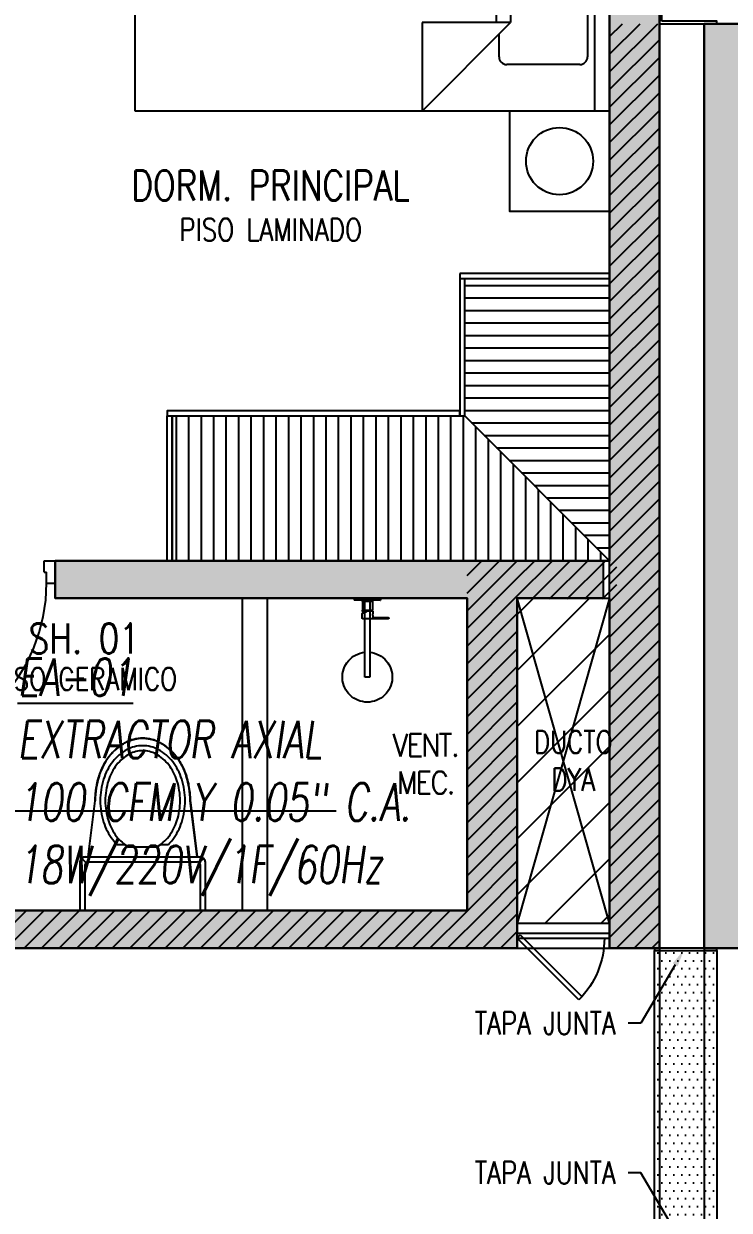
# Model space of a CAD drawing. Header units: millimetres. Extents: x -3 to 53, y -269 to 39.
# Drawn here: x 20.473 to 23.3, y -10.167 to -5.417 of the extents above; entities that cross this region are included whole.
import ezdxf
from ezdxf import colors
from ezdxf.entities.mleader import LeaderData, LeaderLine
from ezdxf.enums import TextEntityAlignment as Align
from ezdxf.math import Vec2, Vec3

# ---------------------------------------------------------------- set-up
doc = ezdxf.new("R2010")
doc.units = ezdxf.units.MM
doc.header["$LTSCALE"] = 15
doc.linetypes.add('HIDDEN', pattern=[0.375, 0.25, -0.125])
doc.linetypes.add('HIDDEN2', pattern=[0.1875, 0.125, -0.0625])
doc.layers.get('0').update_dxf_attribs({"color": 250})
for name, color, linetype in [('A-EST HATCH', 250, 'Continuous'), ('A-EST PLACAS', 250, 'Continuous'), ('A-EST VIGAS', 250, 'HIDDEN2'), ('A-HATCH', 250, 'Continuous'), ('A-LINEAS', 250, 'Continuous'), ('A-MOBILIARIO', 250, 'Continuous'), ('A-MURO BAJO', 251, 'Continuous'), ('A-PROYECCIONES', 250, 'HIDDEN2'), ('A-SANITARIOS', 250, 'Continuous'), ('A-TEXTO-ACABADO PISO', 250, 'Continuous'), ('A-TEXTO-AMBIENTE', 252, 'Continuous'), ('A-TEXTO-INDICACIONES', 250, 'Continuous'), ('AREA MODIF', 250, 'Continuous'), ('DLP_MOBILIARIO FIJO', 250, 'Continuous'), ('L6 Linea fina', 141, 'Continuous'), ('MURO CF 60', 250, 'Continuous')]:
    doc.layers.add(name, color=color, linetype=linetype)
doc.layers.add('A-MUROS', color=252, linetype='Continuous', lineweight=30)
doc.styles.add('JNV ING', font='romans.shx', dxfattribs={"width": 0.7, "oblique": 8, "height": 0.15})
doc.styles.add('ROMANS', font='romans.shx', dxfattribs={"width": 0.8})
doc.styles.add('TXT_COTAS', font='romans.shx', dxfattribs={"width": 0.8})
pattern_1 = [(45, (359.99941, -38.84403), (-0.035355339, 0.035355339), [])]

# ---------------------------------------------------------------- blocks, each defined once
blk = doc.blocks.new('EST-P2')
at = {"layer": 'A-EST HATCH'}
h = blk.add_hatch(color=256, dxfattribs=at)
h.dxf.hatch_style = 1
h.paths.add_polyline_path([(-10.5, -10.99), (-10.5, -4.925), (-12, -4.925), (-12, -5.675), (-12.15, -5.675), (-12.15, -4.725), (-10.35, -4.725), (-10.35, -5.6), (-8.85, -5.6), (-8.85, -5.1), (-8.7, -5.1), (-8.7, -5.8), (-10.35, -5.8), (-10.35, -10.99)])
h.paths.add_polyline_path([(-31.6, -0.925), (-30, -0.925), (-30, 2.175), (-31.2, 2.175), (-31.2, 2.325), (-29.85, 2.325), (-29.85, -1.075), (-31.6, -1.075)])
h.paths.add_polyline_path([(-32.4, 2.325), (-32.55, 2.325), (-32.55, -1.075), (-32.4, -1.075)])
h.paths.add_polyline_path([(-37.9, 2.8), (-38.2, 2.8), (-38.2, 2.65), (-38.05, 2.65), (-38.05, -0.425), (-37.9, -0.425)])
h.paths.add_polyline_path([(-34.95, 2.175), (-34.95, -0.925), (-33.35, -0.925), (-33.35, -1.075), (-35.1, -1.075), (-35.1, 2.325), (-33.75, 2.325), (-33.75, 2.175)])
h.paths.add_polyline_path([(-44.2, 2.65), (-44.8, 2.65), (-44.8, 2.8), (-44.05, 2.8), (-44.05, -0.6), (-45.2, -0.6), (-45.2, -0.45), (-44.2, -0.45)])
h.paths.add_polyline_path([(-46, 2.8), (-46, -0.6), (-46.15, -0.6), (-46.15, 2.8)])
h.paths.add_polyline_path([(-46.95, -0.45), (-48.55, -0.45), (-48.55, 2.65), (-47.35, 2.65), (-47.35, 2.8), (-48.7, 2.8), (-48.7, -0.6), (-46.95, -0.6)])
h.paths.add_polyline_path([(-44.2, -10.9), (-44.8, -10.9), (-44.8, -11.05), (-44.05, -11.05), (-44.05, -7.65), (-45.2, -7.65), (-45.2, -7.8), (-44.2, -7.8)])
h.paths.add_polyline_path([(-46, -11.05), (-46, -7.65), (-46.15, -7.65), (-46.15, -11.05)])
h.paths.add_polyline_path([(-46.95, -7.8), (-48.55, -7.8), (-48.55, -10.9), (-47.35, -10.9), (-47.35, -11.05), (-48.7, -11.05), (-48.7, -7.65), (-46.95, -7.65)])
h.paths.add_polyline_path([(-41.35, -7.55), (-41.2, -7.55), (-41.2, -10.9), (-41.05, -10.9), (-41.05, -11.05), (-41.35, -11.05)])
h.paths.add_polyline_path([(-31.6, -7.325), (-30, -7.325), (-30, -10.425), (-31.2, -10.425), (-31.2, -10.575), (-29.85, -10.575), (-29.85, -7.175), (-31.6, -7.175)])
h.paths.add_polyline_path([(-32.4, -10.575), (-32.55, -10.575), (-32.55, -7.175), (-32.4, -7.175)])
h.paths.add_polyline_path([(-37.9, -11.05), (-38.2, -11.05), (-38.2, -10.9), (-38.05, -10.9), (-38.05, -7.825), (-37.9, -7.825)])
h.paths.add_polyline_path([(-34.95, -10.425), (-34.95, -7.325), (-33.35, -7.325), (-33.35, -7.175), (-35.1, -7.175), (-35.1, -10.575), (-33.75, -10.575), (-33.75, -10.425)])
h.paths.add_polyline_path([(-18.45, -0.925), (-20.05, -0.925), (-20.05, 2.175), (-18.85, 2.175), (-18.85, 2.325), (-20.2, 2.325), (-20.2, -1.075), (-18.45, -1.075)])
h.paths.add_polyline_path([(-17.65, 2.325), (-17.5, 2.325), (-17.5, -1.075), (-17.65, -1.075)])
h.paths.add_polyline_path([(-11.85, 2.8), (-11.85, 2.65), (-12, 2.65), (-12, -0.425), (-12.15, -0.425), (-12.15, 2.8)])
h.paths.add_polyline_path([(-15.1, 2.175), (-15.1, -0.925), (-16.7, -0.925), (-16.7, -1.075), (-14.95, -1.075), (-14.95, 2.325), (-16.3, 2.325), (-16.3, 2.175)])
h.paths.add_polyline_path([(-10.35, -2.45), (-8.7, -2.45), (-8.7, -3.15), (-8.85, -3.15), (-8.85, -2.65), (-10.35, -2.65), (-10.35, -3.525), (-12.15, -3.525), (-12.15, -2.575), (-12, -2.575), (-12, -3.325), (-10.5, -3.325), (-10.5, 2.74), (-10.35, 2.74)])
h.paths.add_polyline_path([(-5.85, 2.65), (-5.25, 2.65), (-5.25, 2.8), (-6, 2.8), (-6, -0.6), (-4.85, -0.6), (-4.85, -0.45), (-5.85, -0.45)])
h.paths.add_polyline_path([(-4.05, 2.8), (-4.05, -0.6), (-3.9, -0.6), (-3.9, 2.8)])
h.paths.add_polyline_path([(-3.1, -0.45), (-1.5, -0.45), (-1.5, 2.65), (-2.7, 2.65), (-2.7, 2.8), (-1.35, 2.8), (-1.35, -0.6), (-3.1, -0.6)])
h.paths.add_polyline_path([(-4.05, -11.05), (-4.05, -7.65), (-3.9, -7.65), (-3.9, -11.05)])
h.paths.add_polyline_path([(-3.1, -7.8), (-1.5, -7.8), (-1.5, -10.9), (-2.7, -10.9), (-2.7, -11.05), (-1.35, -11.05), (-1.35, -7.65), (-3.1, -7.65)])
h.paths.add_polyline_path([(-8.7, -7.55), (-8.85, -7.55), (-8.85, -10.9), (-9, -10.9), (-9, -11.05), (-8.7, -11.05)])
h.paths.add_polyline_path([(-18.45, -7.325), (-20.05, -7.325), (-20.05, -10.425), (-18.85, -10.425), (-18.85, -10.575), (-20.2, -10.575), (-20.2, -7.175), (-18.45, -7.175)])
h.paths.add_polyline_path([(-17.65, -10.575), (-17.5, -10.575), (-17.5, -7.175), (-17.65, -7.175)])
h.paths.add_polyline_path([(-12.15, -11.05), (-11.85, -11.05), (-11.85, -10.9), (-12, -10.9), (-12, -7.825), (-12.15, -7.825)])
h.paths.add_polyline_path([(-15.1, -10.425), (-15.1, -7.325), (-16.7, -7.325), (-16.7, -7.175), (-14.95, -7.175), (-14.95, -10.575), (-16.3, -10.575), (-16.3, -10.425)])
h.paths.add_polyline_path([(-39.7, -4.725), (-37.9, -4.725), (-37.9, -5.675), (-38.05, -5.675), (-38.05, -4.925), (-39.55, -4.925), (-39.55, -10.99), (-39.7, -10.99), (-39.7, -5.8), (-41.35, -5.8), (-41.35, -5.1), (-41.2, -5.1), (-41.2, -5.6), (-39.7, -5.6)])
h.paths.add_polyline_path([(-6, -11.05), (-6, -7.65), (-4.85, -7.65), (-4.85, -7.8), (-5.85, -7.8), (-5.85, -10.9), (-5.25, -10.9), (-5.25, -11.05)])
h.paths.add_polyline_path([(-3.0968, -2.7), (-2.95, -2.7), (-2.95, -1.5), (-5.1, -1.5), (-5.1, -1.65), (-4.65, -1.65), (-4.65, -3.25), (-4.45, -3.25), (-4.45, -1.65), (-3.1, -1.65), (-3.1, -2.7)], flags=17)
h.paths.add_polyline_path([(-3.0968, -5.55), (-2.95, -5.55), (-2.95, -6.75), (-5.1, -6.75), (-5.1, -6.6), (-4.65, -6.6), (-4.65, -5), (-4.45, -5), (-4.45, -6.6), (-3.1, -6.6), (-3.1, -5.55)], flags=17)
h.paths.add_polyline_path([(-8.8501, -4.05), (-6, -4.05), (-6, -1.5), (-5.85, -1.5), (-5.85, -4.05), (-3.1, -4.05), (-3.1, -3.45), (-2.95, -3.45), (-2.95, -4.05), (-0.2, -4.05), (-0.2, 0), (0, 0), (0, -8.25), (-0.2, -8.25), (-0.2, -4.2), (-2.95, -4.2), (-2.95, -4.8), (-3.1, -4.8), (-3.1, -4.2), (-5.85, -4.2), (-5.85, -6.75), (-6, -6.75), (-6, -4.2), (-8.8501, -4.2)])
h.paths.add_polyline_path([(-8.7, 2.8), (-8.7, -0.7), (-8.85, -0.7), (-8.85, 2.65), (-9, 2.65), (-9, 2.8)])
h.paths.add_polyline_path([(-39.7, 2.74), (-39.7, -2.45), (-41.35, -2.45), (-41.35, -3.15), (-41.2, -3.15), (-41.2, -2.65), (-39.7, -2.65), (-39.7, -3.525), (-37.9, -3.525), (-37.9, -2.575), (-38.05, -2.575), (-38.05, -3.325), (-39.55, -3.325), (-39.55, 2.74)])
h.paths.add_polyline_path([(-47.1, -4.05), (-49.85, -4.05), (-49.85, 0), (-50.05, 0), (-50.05, -8.25), (-49.85, -8.25), (-49.85, -4.2), (-47.1, -4.2), (-47.1, -4.8), (-46.95, -4.8), (-46.95, -4.2), (-44.2, -4.2), (-44.2, -6.75), (-44.05, -6.75), (-44.05, -4.2), (-41.1999, -4.2), (-41.1999, -4.05), (-44.05, -4.05), (-44.05, -1.5), (-44.2, -1.5), (-44.2, -4.05), (-46.95, -4.05), (-46.95, -3.45), (-47.1, -3.45)])
h.paths.add_polyline_path([(-41.35, 2.8), (-41.05, 2.8), (-41.05, 2.65), (-41.2, 2.65), (-41.2, -0.7), (-41.35, -0.7)])
h.paths.add_polyline_path([(-46.9532, -2.7), (-47.1, -2.7), (-47.1, -1.5), (-44.95, -1.5), (-44.95, -1.65), (-45.4, -1.65), (-45.4, -3.25), (-45.6, -3.25), (-45.6, -1.65), (-46.95, -1.65), (-46.95, -2.7)], flags=17)
h.paths.add_polyline_path([(-46.9532, -5.55), (-47.1, -5.55), (-47.1, -6.75), (-44.95, -6.75), (-44.95, -6.6), (-45.4, -6.6), (-45.4, -5), (-45.6, -5), (-45.6, -6.6), (-46.95, -6.6), (-46.95, -5.55)], flags=17)
h.paths.add_polyline_path([(-26.7, -3.525), (-26.85, -3.525), (-26.85, 0.175), (-26.7, 0.175)])
h.paths.add_polyline_path([(-22.45, -3.525), (-13.05, -3.525), (-13.05, -3.375), (-16.6, -3.375), (-16.6, -1.975), (-16.8, -1.975), (-16.8, -3.375), (-19.7, -3.375), (-19.7, -1.975), (-19.85, -1.975), (-19.85, -3.375), (-22.25, -3.375), (-22.25, -2.125), (-20.6, -2.125), (-20.6, -1.975), (-22.875, -1.975), (-22.875, -2.125), (-22.45, -2.125)])
h.paths.add_polyline_path([(-22.9, -3.525), (-24.9, -3.525), (-24.9, -3.375), (-23.05, -3.375), (-23.05, 0.025), (-24.9, 0.025), (-24.9, 0.175), (-23.05, 0.175), (-23.05, 2.325), (-22.2, 2.325), (-22.2, 2.175), (-22.9, 2.175)])
h.paths.add_polyline_path([(-27.6, -2.125), (-27.6, -3.525), (-37, -3.525), (-37, -3.375), (-33.45, -3.375), (-33.45, -1.975), (-33.25, -1.975), (-33.25, -3.375), (-30.35, -3.375), (-30.35, -1.975), (-30.2, -1.975), (-30.2, -3.375), (-27.8, -3.375), (-27.8, -2.125), (-29.45, -2.125), (-29.45, -1.975), (-27.255, -1.975), (-27.255, -2.125)])
h.paths.add_polyline_path([(-27.23, 2.175), (-27.85, 2.175), (-27.85, 2.325), (-27.03, 2.325), (-27.03, -3.525), (-27.23, -3.525)])
h.paths.add_polyline_path([(-27.03, -6.3), (-27.03, -10.575), (-27.85, -10.575), (-27.85, -10.425), (-27.23, -10.425), (-27.23, -6.3)])
h.paths.add_polyline_path([(-29, -6.275), (-29, -6.125), (-27.23, -6.125), (-27.23, -4.875), (-29.75, -4.875), (-29.75, -6.275), (-29.9, -6.275), (-29.9, -4.875), (-33.25, -4.875), (-33.25, -6.275), (-33.45, -6.275), (-33.45, -4.875), (-37, -4.875), (-37, -4.725), (-27.03, -4.725), (-27.03, -6.275)])
h.paths.add_polyline_path([(-23.05, -6.3), (-23.05, -10.025), (-26.7, -10.025), (-26.7, -7.375), (-24.35, -7.375), (-24.35, -6.825), (-24.05, -6.825), (-24.05, -6.675), (-24.5, -6.675), (-24.5, -7.225), (-26.7, -7.225), (-26.7, -4.875), (-24.05, -4.875), (-24.05, -4.725), (-26.85, -4.725), (-26.85, -10.175), (-23.05, -10.175), (-23.05, -10.575), (-22.2, -10.575), (-22.2, -10.425), (-22.9, -10.425), (-22.9, -6.3)])
h.paths.add_polyline_path([(-21.05, -6.275), (-21.05, -6.125), (-22.85, -6.125), (-22.85, -4.875), (-20.3, -4.875), (-20.3, -6.275), (-20.15, -6.275), (-20.15, -4.875), (-16.8, -4.875), (-16.8, -6.275), (-16.6, -6.275), (-16.6, -4.875), (-13.05, -4.875), (-13.05, -4.725), (-23.05, -4.725), (-23.05, -6.275)])
at = {"layer": 'A-EST PLACAS'}
for points in [[(-27.23, 2.175), (-27.85, 2.175), (-27.85, 2.325), (-27.03, 2.325), (-27.03, -3.525), (-27.23, -3.525)], [(-26.7, -3.525), (-26.85, -3.525), (-26.85, 0.175), (-26.7, 0.175)], [(-27.6, -2.125), (-27.6, -3.525), (-37, -3.525), (-37, -3.375), (-33.45, -3.375), (-33.45, -1.975), (-33.25, -1.975), (-33.25, -3.375), (-30.35, -3.375), (-30.35, -1.975), (-30.2, -1.975), (-30.2, -3.375), (-27.8, -3.375), (-27.8, -2.125), (-29.45, -2.125), (-29.45, -1.975), (-27.255, -1.975), (-27.255, -2.125)]]:
    blk.add_lwpolyline(points, close=True, dxfattribs=at)
at = {"layer": 'A-EST VIGAS'}
for p, q in [((-27.03, -3.525), (-27.03, -4.725)), ((-26.85, -3.525), (-26.85, -4.725))]:
    blk.add_line(p, q, dxfattribs=at)
blk = doc.blocks.new('TEXTO DUCTOS PT')
at = {"layer": 'A-TEXTO-INDICACIONES', "insert": (21.325, -5.575, 0), "char_height": 0.09, "width": 0.4157, "attachment_point": 5, "style": 'ROMANS'}
blk.add_mtext('\\pxsm1,t16;DUCTO DYA', dxfattribs=at)
blk = doc.blocks.new('ducha marsano')
at = {"linetype": 'HIDDEN2', "ltscale": 0.5, "extrusion": (-4.9425e-10, -7.91123e-10, -1)}
for p, q in [((-0.01, 0), (0.01, 0)), ((0.01, 0), (0.01, -0.3155)), ((-0.01, -0.3155), (-0.01, 0)), ((-0.0205, -0.08), (-0.0205, -0.0601)), ((0.021, -0.0815), (-0.019, -0.0815)), ((-0.0155, -0.058), (-0.0157, -0.058)), ((0.0225, -0.0515), (-0.0001, -0.0515)), ((0.025, -0.0815), (0.021, -0.0815)), ((0.0225, -0.0515), (0.0225, -0.0627)), ((0.0225, -0.0682), (0.0225, -0.077)), ((0.0225, -0.077), (0.025, -0.077)), ((0.025, -0.077), (0.0771, -0.077)), ((0.0771, -0.0815), (0.025, -0.0815)), ((0.0771, -0.077), (0.0816, -0.077)), ((0.0816, -0.0815), (0.0771, -0.0815)), ((0.0816, -0.077), (0.082, -0.077)), ((0.082, -0.0815), (0.0816, -0.0815)), ((0.082, -0.077), (0.084, -0.077)), ((0.084, -0.0815), (0.082, -0.0815)), ((0.0855, -0.0785), (0.0855, -0.08)), ((0.01, -0.3155), (-0.01, -0.3155))]:
    blk.add_line(p, q, dxfattribs=at)
for centre, radius, start, end in [((0.019, -0.08), 0.0015, 270, 360), ((-0.0004, -0.0462), 0.02, 323.9581, 354.9298), ((0.0004, -0.0462), 0.02, 185.0702, 195.2705), ((-0.084, -0.0785), 0.0015, 90, 180), ((-0.084, -0.08), 0.0015, 180, 270), ((0, -0.3155), 0.1, 95.7392, 84.2608)]:
    blk.add_arc(centre, radius, start, end, dxfattribs=at)
at = {"linetype": 'HIDDEN2', "ltscale": 0.5, "extrusion": (-4.94252e-10, -7.91124e-10, -1)}
blk.add_ellipse((0, -0.0515), major_axis=(-0.0225, -0.0095), ratio=0.001448, start_param=0.425436, end_param=1.567366, dxfattribs=at)
at = {"linetype": 'HIDDEN2', "ltscale": 0.5}
for points, degree in [([(-0.0305, 0), (0, 0), (0.0305, 0)], 2), ([(0.0305, 0), (0.0415, 0), (0.0525, 0)], 2), ([(0.0525, 0), (0.0525, -0.0038), (0.0525, -0.0075)], 2), ([(-0.0525, 0), (-0.0525, -0.0038), (-0.0525, -0.0075)], 2), ([(-0.0525, 0), (-0.0415, 0), (-0.0305, 0)], 2), ([(-0.0525, -0.0075), (-0.0525, -0.0075), (-0.0525, -0.0075)], 2), ([(0.0305, -0.008), (0, -0.008), (-0.0305, -0.008)], 2), ([(-0.0215, -0.008), (-0.0215, -0.0093), (-0.0215, -0.0105)], 2), ([(-0.021, -0.011), (-0.007, -0.011), (0.007, -0.011), (0.021, -0.011)], 3), ([(-0.02, -0.011), (-0.02, -0.0294), (-0.02, -0.0477)], 2), ([(0.02, -0.011), (0.02, -0.0294), (0.02, -0.0477)], 2), ([(0.0215, -0.008), (0.0215, -0.0093), (0.0215, -0.0105)], 2), ([(-0.0197, -0.048), (0, -0.048), (0.0197, -0.048)], 2)]:
    blk.add_open_spline(points, degree=degree, dxfattribs=at)
for points, weights in [([(-0.0525, -0.0075), (-0.0525, -0.0075), (-0.0525, -0.0075)], [1, 0.990847086912, 0.982266230892]), ([(-0.052, -0.008), (-0.0525, -0.008), (-0.0525, -0.0075)], [1, 0.707106781193, 1]), ([(-0.0215, -0.0105), (-0.0215, -0.011), (-0.021, -0.011)], [1, 0.70710678154, 1]), ([(0.0211, -0.011), (0.0211, -0.011), (0.021, -0.011)], [1, 0.992411795776, 1]), ([(0.052, -0.008), (0.0521, -0.008), (0.0521, -0.008)], [1, 0.992411795771, 1]), ([(-0.02, -0.0477), (-0.02, -0.048), (-0.0197, -0.048)], [1, 0.707106780138, 1]), ([(0.02, -0.0477), (0.02, -0.048), (0.0197, -0.048)], [1, 0.707106779703, 1])]:
    blk.add_rational_spline(points, weights, degree=2, dxfattribs=at)
for points, knots in [([(-0.0305, -0.008), (-0.0332, -0.008), (-0.0374, -0.008), (-0.0424, -0.008), (-0.0458, -0.008), (-0.0486, -0.008), (-0.0512, -0.008), (-0.052, -0.008), (-0.052, -0.008)], [0, 0, 0, 0, 8.104572, 12.495263, 16.885954, 21.276645, 25.667336, 33.771908, 33.771908, 33.771908, 33.771908]), ([(0.052, -0.008), (0.052, -0.008), (0.0512, -0.008), (0.0486, -0.008), (0.0458, -0.008), (0.0424, -0.008), (0.0374, -0.008), (0.0332, -0.008), (0.0305, -0.008)], [0, 0, 0, 0, 8.104572, 12.495263, 16.885954, 21.276645, 25.667336, 33.771908, 33.771908, 33.771908, 33.771908]), ([(0.0225, -0.0682), (0.0225, -0.0682), (0.0225, -0.0682), (0.0225, -0.0679), (0.0224, -0.0677), (0.0224, -0.0672), (0.0224, -0.0669), (0.0223, -0.0662), (0.0223, -0.0658), (0.0223, -0.0652), (0.0223, -0.0648), (0.0224, -0.0641), (0.0224, -0.0638), (0.0224, -0.0633), (0.0225, -0.0631), (0.0225, -0.0628), (0.0225, -0.0627), (0.0225, -0.0627)], [0.4148436, 0.4148436, 0.4148436, 0.4148436, 0.5185541, 0.5185541, 0.6222645, 0.6222645, 0.7259759, 0.7259759, 0.8296873, 0.8296873, 0.9333987, 0.9333987, 1.03711, 1.03711, 1.1408205, 1.1408205, 1.2445309, 1.2445309, 1.2445309, 1.2445309])]:
    blk.add_open_spline(points, degree=3, knots=knots, dxfattribs=at)
for points, weights, degree, knots in [([(0.0211, -0.011), (0.0211, -0.011), (0.0211, -0.011), (0.0211, -0.011), (0.0214, -0.0109), (0.0215, -0.0107), (0.0215, -0.0105)], [0.918641037743, 0.918640949346, 0.918640860949, 0.918640772552, 0.789223156395, 0.789223156395, 0.918640772552], 3, [0.1238988, 0.1238988, 0.1238988, 0.1238988, 0.1238993, 0.1238993, 0.1238993, 0.78603, 0.78603, 0.78603, 0.78603]), ([(0.0521, -0.008), (0.0521, -0.008), (0.0521, -0.008), (0.0525, -0.0079), (0.0525, -0.0075)], [0.918641037749, 0.918640905153, 0.918640772558, 0.724517853988, 0.918640772558], 2, [0.1238988, 0.1238988, 0.1238988, 0.1238993, 0.1238993, 0.7860311, 0.7860311, 0.7860311])]:
    blk.add_rational_spline(points, weights, degree=degree, knots=knots, dxfattribs=at)
blk = doc.blocks.new('*U142')
for p, q in [((0.01, 0.705), (0.01, 0.75)), ((0.1, 0.715), (0.055, 0.715)), ((0.055, 0.705), (0.055, 0.715)), ((0.1, 0.715), (0.1, 0.75)), ((0.055, 0.705), (0.01, 0.705)), ((0.055, 0.045), (0.01, 0.045)), ((0.01, 0.045), (0.01, 0)), ((0.055, 0.045), (0.055, 0.035)), ((0.1, 0.035), (0.055, 0.035)), ((0.1, 0.035), (0.1, 0))]:
    blk.add_line(p, q)
blk.add_lwpolyline([(0.78, 0.07), (0.78, 0.035), (0.1, 0.035), (0.1, 0.07)], close=True)
at = {"linetype": 'HIDDEN2'}
blk.add_arc((0.0996, 0.0341), 0.6809, 2.2301, 89.9672, dxfattribs=at)
blk = doc.blocks.new('SIFON JET_PLANTA')
at = {"extrusion": (-2.64698e-23, 6.61744e-24, -1)}
for p, q in [((-0.2142, 0.2356, 0), (-0.2129, 0.239, 0)), ((-0.2129, 0.239, 0), (-0.211, 0.2419, 0)), ((-0.211, 0.2419, 0), (-0.2091, 0.2441, 0)), ((-0.2091, 0.2441, 0), (-0.2077, 0.2455, 0)), ((-0.2077, 0.2455, 0), (-0.2055, 0.247, 0)), ((-0.2055, 0.247, 0), (-0.2007, 0.2492, 0)), ((-0.2007, 0.2492, 0), (-0.195, 0.25, 0)), ((-0.195, 0.25, 0), (-0.195, 0.25, 0)), ((-0.195, 0.25, 0), (-0.1605, 0.25, 0)), ((-0.1605, 0.25, 0), (-0.0975, 0.25, 0)), ((-0.0975, 0.25, 0), (-0.0323, 0.25, 0)), ((-0.0323, 0.25, 0), (0, 0.25, 0)), ((0, 0.25, 0), (0, -0.25, 0)), ((-0.449, 0.1899, 0), (-0.44, 0.19, 0)), ((-0.44, 0.19, 0), (-0.4322, 0.191, 0)), ((-0.4322, 0.191, 0), (-0.215, 0.2181, 0)), ((-0.215, 0.2278, 0), (-0.2149, 0.2323, 0)), ((-0.215, 0.2234, 0), (-0.215, 0.2278, 0)), ((-0.215, 0.2181, 0), (-0.215, 0.2234, 0)), ((-0.2149, 0.2323, 0), (-0.2142, 0.2356, 0)), ((-0.6061, 0.142, 0), (-0.6, 0.1461, 0)), ((-0.6, 0.1461, 0), (-0.5963, 0.1484, 0)), ((-0.5963, 0.1484, 0), (-0.5908, 0.1517, 0)), ((-0.5908, 0.1517, 0), (-0.5862, 0.1543, 0)), ((-0.5862, 0.1543, 0), (-0.5794, 0.158, 0)), ((-0.5794, 0.158, 0), (-0.5693, 0.1629, 0)), ((-0.5693, 0.1629, 0), (-0.5517, 0.1703, 0)), ((-0.5517, 0.1703, 0), (-0.5465, 0.1722, 0)), ((-0.5465, 0.1722, 0), (-0.5385, 0.1749, 0)), ((-0.5385, 0.1749, 0), (-0.5346, 0.176, 0)), ((-0.5346, 0.176, 0), (-0.5265, 0.1784, 0)), ((-0.5265, 0.1784, 0), (-0.5216, 0.1797, 0)), ((-0.5216, 0.1797, 0), (-0.5148, 0.1813, 0)), ((-0.5148, 0.1813, 0), (-0.5079, 0.1829, 0)), ((-0.5079, 0.1829, 0), (-0.5016, 0.1842, 0)), ((-0.5016, 0.1842, 0), (-0.4865, 0.1867, 0)), ((-0.4865, 0.1867, 0), (-0.4763, 0.188, 0)), ((-0.4763, 0.188, 0), (-0.4726, 0.1884, 0)), ((-0.4726, 0.1884, 0), (-0.4636, 0.1892, 0)), ((-0.4636, 0.1892, 0), (-0.4549, 0.1897, 0)), ((-0.4549, 0.1897, 0), (-0.449, 0.1899, 0)), ((-0.657, 0.0936, 0), (-0.6534, 0.0984, 0)), ((-0.6534, 0.0984, 0), (-0.6503, 0.1023, 0)), ((-0.6534, 0.0984, 0), (-0.6534, 0.0984, 0)), ((-0.6503, 0.1023, 0), (-0.6453, 0.108, 0)), ((-0.6453, 0.108, 0), (-0.6386, 0.1152, 0)), ((-0.6386, 0.1152, 0), (-0.6326, 0.121, 0)), ((-0.6326, 0.121, 0), (-0.6299, 0.1235, 0)), ((-0.6299, 0.1235, 0), (-0.6251, 0.1276, 0)), ((-0.6251, 0.1276, 0), (-0.6206, 0.1314, 0)), ((-0.6206, 0.1314, 0), (-0.6168, 0.1344, 0)), ((-0.6168, 0.1344, 0), (-0.6106, 0.1389, 0)), ((-0.6106, 0.1389, 0), (-0.6061, 0.142, 0)), ((-0.6838, 0.0421, 0), (-0.6819, 0.048, 0)), ((-0.6819, 0.048, 0), (-0.6804, 0.0521, 0)), ((-0.6804, 0.0521, 0), (-0.6793, 0.0547, 0)), ((-0.6793, 0.0547, 0), (-0.6779, 0.0582, 0)), ((-0.6779, 0.0582, 0), (-0.6745, 0.0655, 0)), ((-0.6745, 0.0655, 0), (-0.6722, 0.0699, 0)), ((-0.6745, 0.0655, 0), (-0.6745, 0.0655, 0)), ((-0.6722, 0.0699, 0), (-0.6705, 0.0728, 0)), ((-0.6705, 0.0728, 0), (-0.669, 0.0755, 0)), ((-0.669, 0.0755, 0), (-0.6672, 0.0785, 0)), ((-0.6672, 0.0785, 0), (-0.665, 0.082, 0)), ((-0.665, 0.082, 0), (-0.6634, 0.0845, 0)), ((-0.6634, 0.0845, 0), (-0.6611, 0.088, 0)), ((-0.6611, 0.088, 0), (-0.657, 0.0936, 0)), ((-0.657, 0.0936, 0), (-0.657, 0.0936, 0)), ((-0.69, 0, 0), (-0.6899, 0.0044, 0)), ((-0.6899, 0.0044, 0), (-0.6897, 0.0096, 0)), ((-0.6897, 0.0096, 0), (-0.6893, 0.014, 0)), ((-0.6893, 0.014, 0), (-0.6887, 0.0194, 0)), ((-0.6887, 0.0194, 0), (-0.6881, 0.0236, 0)), ((-0.6881, 0.0236, 0), (-0.6872, 0.0284, 0)), ((-0.6881, 0.0236, 0), (-0.6881, 0.0236, 0)), ((-0.6872, 0.0284, 0), (-0.6867, 0.031, 0)), ((-0.6867, 0.031, 0), (-0.6855, 0.0361, 0)), ((-0.6855, 0.0361, 0), (-0.6838, 0.0421, 0)), ((-0.6855, 0.0361, 0), (-0.6855, 0.0361, 0)), ((-0.6838, 0.0421, 0), (-0.6838, 0.0421, 0)), ((-0.6899, -0.0065, 0), (-0.69, 0, 0)), ((-0.6896, -0.0111, 0), (-0.6899, -0.0065, 0)), ((-0.6891, -0.0164, 0), (-0.6896, -0.0111, 0)), ((-0.6881, -0.0232, 0), (-0.6891, -0.0164, 0)), ((-0.6876, -0.0264, 0), (-0.6881, -0.0232, 0)), ((-0.687, -0.0296, 0), (-0.6876, -0.0264, 0)), ((-0.6864, -0.0321, 0), (-0.687, -0.0296, 0)), ((-0.6855, -0.0361, 0), (-0.6864, -0.0321, 0)), ((-0.6838, -0.0419, 0), (-0.6855, -0.0361, 0)), ((-0.6827, -0.0457, 0), (-0.6838, -0.0419, 0)), ((-0.6814, -0.0492, 0), (-0.6827, -0.0457, 0)), ((-0.6803, -0.0522, 0), (-0.6814, -0.0492, 0)), ((-0.6792, -0.0551, 0), (-0.6803, -0.0522, 0)), ((-0.6779, -0.0581, 0), (-0.6792, -0.0551, 0)), ((-0.677, -0.0602, 0), (-0.6779, -0.0581, 0)), ((-0.6751, -0.0642, 0), (-0.677, -0.0602, 0)), ((-0.6722, -0.0699, 0), (-0.6751, -0.0642, 0)), ((-0.6706, -0.0727, 0), (-0.6722, -0.0699, 0)), ((-0.6679, -0.0774, 0), (-0.6706, -0.0727, 0)), ((-0.6646, -0.0826, 0), (-0.6679, -0.0774, 0)), ((-0.6623, -0.0862, 0), (-0.6646, -0.0826, 0)), ((-0.6599, -0.0897, 0), (-0.6623, -0.0862, 0)), ((-0.6554, -0.0958, 0), (-0.6599, -0.0897, 0)), ((-0.6494, -0.1032, 0), (-0.6554, -0.0958, 0)), ((-0.6458, -0.1074, 0), (-0.6494, -0.1032, 0)), ((-0.64, -0.1137, 0), (-0.6458, -0.1074, 0)), ((-0.6379, -0.1158, 0), (-0.64, -0.1137, 0)), ((-0.6347, -0.119, 0), (-0.6379, -0.1158, 0)), ((-0.6335, -0.1201, 0), (-0.6347, -0.119, 0)), ((-0.6347, -0.119, 0), (-0.6347, -0.119, 0)), ((-0.6318, -0.1217, 0), (-0.6335, -0.1201, 0)), ((-0.6305, -0.123, 0), (-0.6318, -0.1217, 0)), ((-0.6318, -0.1217, 0), (-0.6318, -0.1217, 0)), ((-0.6288, -0.1244, 0), (-0.6305, -0.123, 0)), ((-0.6276, -0.1255, 0), (-0.6288, -0.1244, 0)), ((-0.6262, -0.1268, 0), (-0.6276, -0.1255, 0)), ((-0.6245, -0.1281, 0), (-0.6262, -0.1268, 0)), ((-0.6235, -0.1291, 0), (-0.6245, -0.1281, 0)), ((-0.6245, -0.1281, 0), (-0.6245, -0.1281, 0)), ((-0.6223, -0.13, 0), (-0.6235, -0.1291, 0)), ((-0.6215, -0.1307, 0), (-0.6223, -0.13, 0)), ((-0.6204, -0.1315, 0), (-0.6215, -0.1307, 0)), ((-0.6193, -0.1324, 0), (-0.6204, -0.1315, 0)), ((-0.6179, -0.1335, 0), (-0.6193, -0.1324, 0)), ((-0.6168, -0.1344, 0), (-0.6179, -0.1335, 0)), ((-0.6153, -0.1355, 0), (-0.6168, -0.1344, 0)), ((-0.6142, -0.1363, 0), (-0.6153, -0.1355, 0)), ((-0.612, -0.1379, 0), (-0.6142, -0.1363, 0)), ((-0.6086, -0.1403, 0), (-0.612, -0.1379, 0)), ((-0.607, -0.1415, 0), (-0.6086, -0.1403, 0)), ((-0.6058, -0.1422, 0), (-0.607, -0.1415, 0)), ((-0.6039, -0.1435, 0), (-0.6058, -0.1422, 0)), ((-0.602, -0.1448, 0), (-0.6039, -0.1435, 0)), ((-0.6004, -0.1458, 0), (-0.602, -0.1448, 0)), ((-0.5987, -0.1469, 0), (-0.6004, -0.1458, 0)), ((-0.5964, -0.1483, 0), (-0.5987, -0.1469, 0)), ((-0.595, -0.1492, 0), (-0.5964, -0.1483, 0)), ((-0.5936, -0.15, 0), (-0.595, -0.1492, 0)), ((-0.5918, -0.1511, 0), (-0.5936, -0.15, 0)), ((-0.5896, -0.1524, 0), (-0.5918, -0.1511, 0)), ((-0.5871, -0.1538, 0), (-0.5896, -0.1524, 0)), ((-0.5833, -0.1559, 0), (-0.5871, -0.1538, 0)), ((-0.5781, -0.1587, 0), (-0.5833, -0.1559, 0)), ((-0.5759, -0.1598, 0), (-0.5781, -0.1587, 0)), ((-0.5738, -0.1608, 0), (-0.5759, -0.1598, 0)), ((-0.5702, -0.1625, 0), (-0.5738, -0.1608, 0)), ((-0.5675, -0.1637, 0), (-0.5702, -0.1625, 0)), ((-0.5659, -0.1645, 0), (-0.5675, -0.1637, 0)), ((-0.5644, -0.1652, 0), (-0.5659, -0.1645, 0)), ((-0.5614, -0.1664, 0), (-0.5644, -0.1652, 0)), ((-0.5598, -0.1671, 0), (-0.5614, -0.1664, 0)), ((-0.5568, -0.1683, 0), (-0.5598, -0.1671, 0)), ((-0.5543, -0.1693, 0), (-0.5568, -0.1683, 0)), ((-0.551, -0.1706, 0), (-0.5543, -0.1693, 0)), ((-0.5491, -0.1713, 0), (-0.551, -0.1706, 0)), ((-0.5465, -0.1722, 0), (-0.5491, -0.1713, 0)), ((-0.5449, -0.1728, 0), (-0.5465, -0.1722, 0)), ((-0.5428, -0.1735, 0), (-0.5449, -0.1728, 0)), ((-0.5412, -0.174, 0), (-0.5428, -0.1735, 0)), ((-0.5385, -0.1749, 0), (-0.5412, -0.174, 0)), ((-0.5352, -0.1759, 0), (-0.5385, -0.1749, 0)), ((-0.5385, -0.1749, 0), (-0.5385, -0.1749, 0)), ((-0.5321, -0.1768, 0), (-0.5352, -0.1759, 0)), ((-0.5296, -0.1775, 0), (-0.5321, -0.1768, 0)), ((-0.5267, -0.1783, 0), (-0.5296, -0.1775, 0)), ((-0.5238, -0.1791, 0), (-0.5267, -0.1783, 0)), ((-0.5267, -0.1783, 0), (-0.5267, -0.1783, 0)), ((-0.5217, -0.1796, 0), (-0.5238, -0.1791, 0)), ((-0.5177, -0.1807, 0), (-0.5217, -0.1796, 0)), ((-0.5151, -0.1813, 0), (-0.5177, -0.1807, 0)), ((-0.5118, -0.1821, 0), (-0.5151, -0.1813, 0)), ((-0.5094, -0.1826, 0), (-0.5118, -0.1821, 0)), ((-0.5066, -0.1832, 0), (-0.5094, -0.1826, 0)), ((-0.5022, -0.184, 0), (-0.5066, -0.1832, 0)), ((-0.4974, -0.1849, 0), (-0.5022, -0.184, 0)), ((-0.495, -0.1854, 0), (-0.4974, -0.1849, 0)), ((-0.4974, -0.1849, 0), (-0.4974, -0.1849, 0)), ((-0.4936, -0.1856, 0), (-0.495, -0.1854, 0)), ((-0.4916, -0.1859, 0), (-0.4936, -0.1856, 0)), ((-0.4884, -0.1864, 0), (-0.4916, -0.1859, 0)), ((-0.4862, -0.1867, 0), (-0.4884, -0.1864, 0)), ((-0.4824, -0.1872, 0), (-0.4862, -0.1867, 0)), ((-0.4812, -0.1874, 0), (-0.4824, -0.1872, 0)), ((-0.4785, -0.1877, 0), (-0.4812, -0.1874, 0)), ((-0.4761, -0.188, 0), (-0.4785, -0.1877, 0)), ((-0.4735, -0.1883, 0), (-0.4761, -0.188, 0)), ((-0.4695, -0.1887, 0), (-0.4735, -0.1883, 0)), ((-0.4651, -0.189, 0), (-0.4695, -0.1887, 0)), ((-0.4639, -0.1891, 0), (-0.4651, -0.189, 0)), ((-0.4651, -0.189, 0), (-0.4651, -0.189, 0)), ((-0.4619, -0.1893, 0), (-0.4639, -0.1891, 0)), ((-0.4592, -0.1894, 0), (-0.4619, -0.1893, 0)), ((-0.4568, -0.1896, 0), (-0.4592, -0.1894, 0)), ((-0.455, -0.1897, 0), (-0.4568, -0.1896, 0)), ((-0.4518, -0.1898, 0), (-0.455, -0.1897, 0)), ((-0.449, -0.1899, 0), (-0.4518, -0.1898, 0)), ((-0.4467, -0.1899, 0), (-0.449, -0.1899, 0)), ((-0.4428, -0.19, 0), (-0.4467, -0.1899, 0)), ((-0.44, -0.19, 0), (-0.4428, -0.19, 0)), ((-0.215, -0.2181, 0), (-0.44, -0.19, 0)), ((-0.215, -0.227, 0), (-0.215, -0.2181, 0)), ((-0.215, -0.23, 0), (-0.215, -0.227, 0)), ((-0.2147, -0.2335, 0), (-0.215, -0.23, 0)), ((-0.2138, -0.2369, 0), (-0.2147, -0.2335, 0)), ((-0.2126, -0.2395, 0), (-0.2138, -0.2369, 0)), ((-0.2138, -0.2369, 0), (-0.2138, -0.2369, 0)), ((-0.2108, -0.2423, 0), (-0.2126, -0.2395, 0)), ((-0.2126, -0.2395, 0), (-0.2126, -0.2395, 0)), ((-0.2091, -0.2441, 0), (-0.2108, -0.2423, 0)), ((-0.2108, -0.2423, 0), (-0.2108, -0.2423, 0)), ((-0.2108, -0.2423, 0), (-0.2108, -0.2423, 0)), ((-0.209, -0.244, 0), (-0.2091, -0.2441, 0)), ((-0.2067, -0.2462, 0), (-0.209, -0.244, 0)), ((-0.209, -0.244, 0), (-0.209, -0.244, 0)), ((-0.2029, -0.2484, 0), (-0.2067, -0.2462, 0)), ((-0.2067, -0.2462, 0), (-0.2067, -0.2462, 0)), ((-0.1995, -0.2495, 0), (-0.2029, -0.2484, 0)), ((-0.2029, -0.2484, 0), (-0.2029, -0.2484, 0)), ((-0.195, -0.25, 0), (-0.1995, -0.2495, 0)), ((0, -0.25, 0), (-0.195, -0.25, 0))]:
    blk.add_line(p, q, dxfattribs=at)
for p, q in [((-0.2091, 0.2441, 0), (-0.1921, 0.2271, 0)), ((-0.195, 0.25, 0), (0, 0.25, 0)), ((0, 0.25, 0), (0, -0.25, 0)), ((-0.215, 0.2181, 0), (-0.44, 0.19, 0)), ((-0.215, -0.23, 0), (-0.215, 0.23, 0)), ((-0.195, -0.22, 0), (-0.195, 0.22, 0)), ((-0.185, 0.23, 0), (0, 0.23, 0)), ((-0.265, 0.0718, 0), (-0.265, 0.1028, 0)), ((-0.255, -0.0562, 0), (-0.255, 0.0562, 0)), ((-0.265, -0.1028, 0), (-0.265, -0.0718, 0)), ((-0.215, -0.2181, 0), (-0.44, -0.19, 0)), ((-0.2091, -0.2441, 0), (-0.1921, -0.2271, 0)), ((0, -0.23, 0), (-0.185, -0.23, 0)), ((0, -0.25, 0), (-0.195, -0.25, 0))]:
    blk.add_line(p, q)
at = {"elevation": 0}
for points in [[(-0.265, 0.1028, 0.0362), (-0.2844, 0.1202, 0.08725), (-0.3535, 0.1565, 0.077598), (-0.44, 0.17, 0.077598), (-0.5265, 0.1565, 0.08725), (-0.5956, 0.1202, 0.105601), (-0.6443, 0.0627, 0.12364), (-0.66, 0, 0.12364), (-0.6443, -0.0627, 0.105601), (-0.5956, -0.1202, 0.08725), (-0.5265, -0.1565, 0.077598), (-0.44, -0.17, 0.077598)], [(-0.255, 0.0562, 0.100268), (-0.2967, 0.1044, 0.08725), (-0.3596, 0.1374, 0.077598), (-0.44, 0.15, 0.077598), (-0.5204, 0.1374, 0.08725), (-0.5833, 0.1044, 0.105601), (-0.6266, 0.0532, 0.12364), (-0.64, 0, 0.12364), (-0.6266, -0.0532, 0.105601), (-0.5833, -0.1044, 0.08725), (-0.5204, -0.1374, 0.077598), (-0.44, -0.15, 0.077598)], [(-0.44, -0.15, 0.077598), (-0.3596, -0.1374, 0.08725), (-0.2967, -0.1044, 0.100268), (-0.255, -0.0562, 0.12364)], [(-0.44, -0.17, 0.077598), (-0.3535, -0.1565, 0.08725), (-0.2844, -0.1202, 0.0362), (-0.265, -0.1028, 0.12364)]]:
    blk.add_lwpolyline(points, format="xyb", dxfattribs=at)
for centre, radius, start, end in [((-0.195, 0.23, 0), 0.02, 90, 180), ((-0.44, -0.1379, 0), 0.3279, 90, 107.4741), ((-0.185, 0.22, 0), 0.01, 90, 180), ((-0.4613, -0.0702, 0), 0.257, 107.4741, 127.2348), ((-0.4939, -0.0273, 0), 0.203, 127.2348, 151.4088), ((-0.544, 0, 0), 0.146, 151.4088, 180), ((-0.544, 0, 0), 0.146, 180, 208.5912), ((-0.4939, 0.0273, 0), 0.203, 208.5912, 232.7652), ((-0.4613, 0.0702, 0), 0.257, 232.7652, 252.5259), ((-0.44, 0.1379, 0), 0.3279, 252.5259, 270), ((-0.195, -0.23, 0), 0.02, 180, 270), ((-0.185, -0.22, 0), 0.01, 180, 270)]:
    blk.add_arc(centre, radius, start, end)
blk = doc.blocks.new('CAMA 2PLAZAS C_VELADOR')
for p, q in [((-1.8499, 0), (-0.3999, 0)), ((-1.8499, -0.06), (-1.8499, 0)), ((-0.3999, 0), (-0.3999, -0.06))]:
    blk.add_line(p, q)
at = {"linetype": 'Continuous'}
for p, q in [((-1.8499, -0.06), (-0.3999, -0.06)), ((-1.8499, -1.9), (-1.8499, -0.06)), ((-1.6327, -0.0878), (-1.2086, -0.0878)), ((-1.0413, -0.0878), (-0.6172, -0.0878)), ((-0.3999, -0.06), (-0.3999, -1.9)), ((-1.6633, -0.3958), (-1.6633, -0.1184)), ((-1.1779, -0.1184), (-1.1779, -0.3958)), ((-1.0719, -0.3958), (-1.0719, -0.1184)), ((-0.5866, -0.1184), (-0.5866, -0.4118)), ((-1.8499, -0.396), (-0.7546, -0.396)), ((-0.3999, -0.7507), (-0.7546, -0.396)), ((-0.7546, -0.396), (-0.7546, -0.7507)), ((-0.7546, -0.452), (-1.8499, -0.452)), ((-0.6172, -0.4424), (-0.7082, -0.4424)), ((-0.7546, -0.7507), (-0.3999, -0.7507)), ((-0.3999, -1.9), (-1.8499, -1.9))]:
    blk.add_line(p, q, dxfattribs=at)
for points in [[(-2.2499, -0.4), (-1.8499, -0.4), (-1.8499, 0), (-2.2499, 0)], [(-0.4, -0.4), (0, -0.4), (0, 0), (-0.4, 0)]]:
    blk.add_lwpolyline(points, close=True)
for centre in [(-2.0499, -0.2), (-0.2, -0.2)]:
    blk.add_circle(centre, 0.1344)
for centre, start, end in [((-1.6327, -0.1184), 90, 180), ((-1.2086, -0.1184), 0, 90), ((-1.0413, -0.1184), 90, 180), ((-0.6172, -0.1184), 0, 90), ((-0.6172, -0.4118), 270, 0)]:
    blk.add_arc(centre, 0.0306, start, end, dxfattribs=at)
blk = doc.blocks.new('N.01')
at = {"layer": 'A-HATCH'}
h = blk.add_hatch(dxfattribs=at)
h.set_pattern_fill('DOTS', color=256, scale=0.02)
h.set_pattern_definition([(0, (74.125015, 7.025), (0.015875, 0.03175), [0, -0.03175])])
h.paths.add_polyline_path([(4, 5.835), (4.25, 5.835), (4.25, 7.015), (4, 7.015)])
at = {"elevation": 0}
for points in [[(4, 7.025), (4.25, 7.025), (4.25, 7.015), (4, 7.015)], [(4, 5.835), (4.25, 5.835), (4.25, 7.015), (4, 7.015)]]:
    blk.add_lwpolyline(points, close=True, dxfattribs=at)
at = {"layer": 'A-MUROS', "elevation": 0}
blk.add_lwpolyline([(3.9, 7.025), (4.05, 7.025), (4.05, 10.725), (3.9, 10.725)], close=True, dxfattribs=at)
blk = doc.blocks.new('*U92')
at = {"linetype": 'HIDDEN', "ltscale": 0.2}
for p, q in [((0.2473, 0.2473), (0, 0)), ((0.0127, -0.0127), (0.2595, 0.234)), ((0, 0), (0.0127, -0.0127))]:
    blk.add_line(p, q, dxfattribs=at)
blk.add_arc((0, 0), 0.3496, 0, 45, dxfattribs=at)
blk = doc.blocks.new('Vent SSHH G1')
at = {"layer": 'L6 Linea fina'}
ml = blk.add_multileader_mtext('Standard', dxfattribs=at)
ml.set_content('{\\LEA-01}\\PEXTRACTOR AXIAL\\P100 CFM Y 0.05" C.A.\\P18W/220V/1F/60Hz', color=12, style='JNV ING')
ml.set_leader_properties(color=256, linetype='ByLayer', lineweight=-1)
ml.build(insert=Vec2(0, 0))
ml.multileader.update_dxf_attribs({"dogleg_length": 0.05, "arrow_head_size": 0.15})
ctx = ml.context
ctx.base_point, ctx.char_height, ctx.arrow_head_size, ctx.landing_gap_size, ctx.plane_origin = Vec3(16.1297, 1.3847, 0), 0.15, 0.15, 0.07, Vec3(18.5368, 0.7822, 0)
notes = []
notes.append((ctx, [(1, (1, 1, 0), (16.0797, 1.3847, 0), (1, 0), 0.05, [(0, [(15.6308, 1.0257, 0)], 0, [])])]))
ctx.mtext.insert, ctx.mtext.flow_direction = Vec3(16.1997, 1.4847, 0), 5
for ctx, leaders in notes:
    for number, flags, end, landing, length, lines in leaders:
        leader = LeaderData()
        leader.index, (leader.has_last_leader_line, leader.has_dogleg_vector, leader.attachment_direction) = number, flags
        leader.last_leader_point, leader.dogleg_vector, leader.dogleg_length = Vec3(end), Vec3(landing), length
        for number, points, colour, breaks in lines:
            line = LeaderLine()
            line.index, line.vertices, line.color, line.breaks = number, Vec3.list(points), colors.encode_raw_color(colour), breaks
            leader.lines.append(line)
        ctx.leaders.append(leader)

msp = doc.modelspace()

# ---------------------------------------------------------------- hatches: boundary and pattern name
at = {"layer": 'DLP_MOBILIARIO FIJO'}
h = msp.add_hatch(dxfattribs=at)
h.set_pattern_fill('_USER', color=256, scale=0.05, angle=180, pattern_type=0)
h.set_pattern_definition([(180, (-9798.895743, -3199.314806), (-6e-18, -0.05), [])])
h.paths.add_polyline_path([(22.82, -6.437), (22.82, -7.567), (22.24, -6.987), (22.24, -6.437)])
h = msp.add_hatch(dxfattribs=at)
h.set_pattern_fill('_USER', color=256, scale=0.05, angle=270, pattern_type=0)
h.set_pattern_definition([(270, (-7184.56502, -2440.83677), (0.05, -9e-18), [])])
h.paths.add_polyline_path([(21.0686, -7.567), (22.82, -7.567), (22.24, -6.987), (21.0686, -6.987)])
at = {"layer": 'MURO CF 60'}
h = msp.add_hatch(dxfattribs=at)
h.set_pattern_fill('_USER', color=256, scale=0.05, angle=45, pattern_type=0)
h.set_pattern_definition(pattern_1)
h.paths.add_polyline_path([(22.4494, -8.969), (22.2494, -8.969), (22.2494, -7.569), (22.4494, -7.569)])
h = msp.add_hatch(dxfattribs=at)
h.set_pattern_fill('_USER', color=256, scale=0.05, angle=45, pattern_type=0)
h.set_pattern_definition(pattern_1)
h.paths.add_polyline_path([(22.4494, -7.569), (22.8494, -7.569), (22.8494, -7.719), (22.4494, -7.719)])
h = msp.add_hatch(dxfattribs=at)
h.set_pattern_fill('_USER', color=256, scale=0.05, angle=45, pattern_type=0)
h.set_pattern_definition(pattern_1)
h.paths.add_polyline_path([(19.7494, -8.969), (22.4494, -8.969), (22.4494, -9.119), (19.7494, -9.119)])

# ---------------------------------------------------------------- linework, layer by layer
at = {"layer": 'A-LINEAS'}
for p, q in [((22.82, -7.717, 0), (22.45, -9.017, 0)), ((22.82, -9.017, 0), (22.45, -7.717))]:
    msp.add_line(p, q, dxfattribs=at)
at = {"layer": 'A-MOBILIARIO'}
for p, q in [((22.45, -9.057, 0), (22.82, -9.057, 0)), ((22.45, -9.077, 0), (22.82, -9.077, 0))]:
    msp.add_line(p, q, dxfattribs=at)
at = {"layer": 'A-MURO BAJO'}
for p, q in [((21.35, -8.967), (21.35, -7.717)), ((21.45, -8.967), (21.45, -7.717)), ((22.45, -9.017, 0), (22.82, -9.017, 0)), ((22.45, -9.117, 0), (22.82, -9.117, 0))]:
    msp.add_line(p, q, dxfattribs=at)
at = {"layer": 'A-MUROS'}
for p, q in [((20.6, -7.567), (20.6, -7.717)), ((20.6, -7.717), (22.25, -7.717)), ((22.25, -7.717), (22.25, -8.967)), ((22.25, -8.967), (19.85, -8.967)), ((22.4, -9.117, 0), (13.05, -9.117))]:
    msp.add_line(p, q, dxfattribs=at)
at = {"layer": 'A-MUROS', "elevation": 0}
msp.add_lwpolyline([(22.4, -9.117), (22.45, -9.117), (22.4502, -7.717), (22.82, -7.7171), (22.82, -9.117)], dxfattribs=at)
at = {"layer": 'A-PROYECCIONES'}
msp.add_line((19.85, -8.567), (22.25, -8.567), dxfattribs=at)
at = {"layer": 'DLP_MOBILIARIO FIJO', "elevation": 0}
for points in [[(22.22, -6.417), (22.22, -6.437), (22.82, -6.437), (22.82, -6.417)], [(21.0686, -7.567), (21.0486, -7.567), (21.0486, -6.987), (21.0686, -6.987)]]:
    msp.add_lwpolyline(points, close=True, dxfattribs=at)
for points in [[(22.22, -6.437), (22.22, -6.987), (22.24, -6.987), (22.24, -6.437)], [(22.82, -6.437), (22.82, -7.567), (22.24, -6.987), (22.24, -6.437)], [(22.22, -6.987), (22.22, -6.967), (21.0486, -6.967), (21.0486, -6.987), (22.24, -6.987)], [(22.24, -6.987), (22.82, -7.567), (21.0686, -7.567), (21.0686, -6.987)]]:
    msp.add_lwpolyline(points, dxfattribs=at)

# ---------------------------------------------------------------- block references
msp.add_blockref('EST-P2', (50.05, -5.592))
at = {"layer": 'A-MOBILIARIO', "extrusion": (-4.49068e-08, -3.60286e-08, 1), "rotation": 270}
msp.add_blockref('CAMA 2PLAZAS C_VELADOR', (22.82, -6.167, 0), dxfattribs=at)
at = {"layer": 'A-MOBILIARIO', "rotation": 270}
msp.add_blockref('*U142', (19.85, -7.557, 0), dxfattribs=at)
at = {"layer": 'A-PROYECCIONES', "ltscale": 0.25, "xscale": -1, "rotation": 180}
msp.add_blockref('*U92', (22.45, -9.077, 0), dxfattribs=at)
at = {"layer": 'A-SANITARIOS', "extrusion": (-4.9425e-10, -7.91123e-10, -1), "xscale": -1, "rotation": 359.9999992996426}
msp.add_blockref('ducha marsano', (-21.85, -7.717, 0), dxfattribs=at)
at = {"layer": 'A-SANITARIOS', "extrusion": (-4.49068e-08, 3.60286e-08, 1), "rotation": 270.000001331223}
msp.add_blockref('SIFON JET_PLANTA', (20.95, -8.967, 0), dxfattribs=at)
at = {"layer": 'A-TEXTO-INDICACIONES'}
msp.add_blockref('TEXTO DUCTOS PT', (1.35, -2.792), dxfattribs=at)

# ---------------------------------------------------------------- texts
at = {"layer": 'A-TEXTO-ACABADO PISO', "char_height": 0.09, "attachment_point": 2, "style": 'ROMANS'}
for s, insert in [('PISO LAMINADO', (21.4629, -6.1965)), ('PISO CERAMICO', (20.7159, -7.9947))]:
    msp.add_mtext_dynamic_manual_height_columns(s, width=1.20225, gutter_width=12.5, heights=[0], dxfattribs=dict(at, insert=insert))
at = {"layer": 'A-TEXTO-AMBIENTE', "style": 'ROMANS', "width": 0.8}
for s, p in [('DORM. PRINCIPAL', (21.4628, -6.1241)), ('SH. 01', (20.7158, -7.9373))]:
    msp.add_text(s, height=0.12, dxfattribs=at).set_placement(p, align=Align.CENTER)
at = {"layer": 'A-TEXTO-INDICACIONES', "insert": (22.0839, -8.3796), "char_height": 0.09, "width": 0.4157, "attachment_point": 5, "style": 'ROMANS'}
msp.add_mtext('\\pxsm1,qc,t16;{\\W0.9;\\T0.9;VENT. MEC.}', dxfattribs=at)

# ---------------------------------------------------------------- next in the draw order: block references
at = {"xscale": -1}
msp.add_blockref('N.01', (27.25, -16.142, 0), dxfattribs=at)

# ---------------------------------------------------------------- next in the draw order: hatches: boundary and pattern name
at = {"layer": 'AREA MODIF'}
h = msp.add_hatch(dxfattribs=at)
h.set_pattern_fill('ANSI31', color=256, scale=0.05, style=0)
h.set_pattern_definition([(45, (-0.0006, -13.84403), (-0.1122532, 0.1122532), [])])
h.paths.add_polyline_path([(22.4494, -7.719), (22.82, -7.719), (22.82, -9.019), (22.4494, -9.019)])
h.paths.add_polyline_path([(27.5994, -9.019), (27.1494, -9.019), (27.1494, -7.719), (27.5994, -7.719)])
at = {"layer": 'MURO CF 60'}
h = msp.add_hatch(dxfattribs=at)
h.set_pattern_fill('_USER', color=256, scale=0.05, angle=45, pattern_type=0)
h.set_pattern_definition([(45, (359.96941, -38.84403), (-0.035355339, 0.035355339), [])])
h.paths.add_polyline_path([(22.8194, -5.417), (23.0194, -5.417), (23.0194, -9.119), (22.8194, -9.119)])

# ---------------------------------------------------------------- next in the draw order: linework, layer by layer
msp.add_lwpolyline([(23.03, -5.407), (23.03, -5.357), (23.02, -5.357), (23.02, -5.417), (23.25, -5.417), (23.25, -5.407)], close=True)
at = {"layer": 'A-MUROS', "elevation": 0}
msp.add_lwpolyline([(22.82, -9.117), (23.02, -9.117), (23.02, -3.2654), (22.2, -3.267), (22.2, -3.417), (22.82, -3.417), (22.82, -7.567), (20.6, -7.567)], dxfattribs=at)

# ---------------------------------------------------------------- next in the draw order: block references
at = {"layer": 'L6 Linea fina'}
msp.add_blockref('Vent SSHH G1', (4.2492, -9.442, 0), dxfattribs=at)

# ---------------------------------------------------------------- next in the draw order: leaders
at = {"layer": 'A-TEXTO-INDICACIONES'}
ml = msp.add_multileader_mtext('Standard', dxfattribs=at)
ml.set_content('\\pxsm1,t16;TAPA JUNTA ', color=256, style='TXT_COTAS')
ml.set_leader_properties(color=256)
ml.build(insert=Vec2(0, 0))
ml.multileader.update_dxf_attribs({"dogleg_length": 0.05, "arrow_head_size": 0.07})
ctx = ml.context
ctx.base_point, ctx.char_height, ctx.arrow_head_size, ctx.landing_gap_size, ctx.plane_origin = Vec3(22.4832, -9.4176), 0.09, 0.07, 0.05, Vec3(23.2535, -9.3033)
ctx.text_align_type = 2
notes = []
notes.append((ctx, [(0, (1, 1, 0), (22.9452, -9.4176), (-1, 0), 0.05, [(0, [(23.1188, -9.1237)], 0, [])])]))
ctx.mtext.insert, ctx.mtext.width, ctx.mtext.defined_height, ctx.mtext.alignment, ctx.mtext.flow_direction = Vec3(22.8452, -9.3726), 0.539448, 0.5146, 3, 5
ml = msp.add_multileader_mtext('Standard', dxfattribs=at)
ml.set_content('\\pxsm1,t16;TAPA JUNTA ', color=256, style='TXT_COTAS')
ml.set_leader_properties(color=256)
ml.build(insert=Vec2(0, 0))
ml.multileader.update_dxf_attribs({"dogleg_length": 0.05, "arrow_head_size": 0.07})
ctx = ml.context
ctx.base_point, ctx.char_height, ctx.arrow_head_size, ctx.landing_gap_size, ctx.plane_origin = Vec3(22.4832, -10.0164), 0.09, 0.07, 0.05, Vec3(23.2535, -10.1307)
ctx.text_align_type = 2
notes.append((ctx, [(0, (1, 1, 0), (22.9452, -10.0164), (-1, 0), 0.05, [(0, [(23.1188, -10.3103)], 0, [])])]))
ctx.mtext.insert, ctx.mtext.width, ctx.mtext.defined_height, ctx.mtext.alignment, ctx.mtext.flow_direction = Vec3(22.8452, -9.9714), 0.539448, 0.5146, 3, 5
for ctx, leaders in notes:
    for number, flags, end, landing, length, lines in leaders:
        leader = LeaderData()
        leader.index, (leader.has_last_leader_line, leader.has_dogleg_vector, leader.attachment_direction) = number, flags
        leader.last_leader_point, leader.dogleg_vector, leader.dogleg_length = Vec3(end), Vec3(landing), length
        for number, points, colour, breaks in lines:
            line = LeaderLine()
            line.index, line.vertices, line.color, line.breaks = number, Vec3.list(points), colors.encode_raw_color(colour), breaks
            leader.lines.append(line)
        ctx.leaders.append(leader)

doc.saveas('drawing.dxf')
